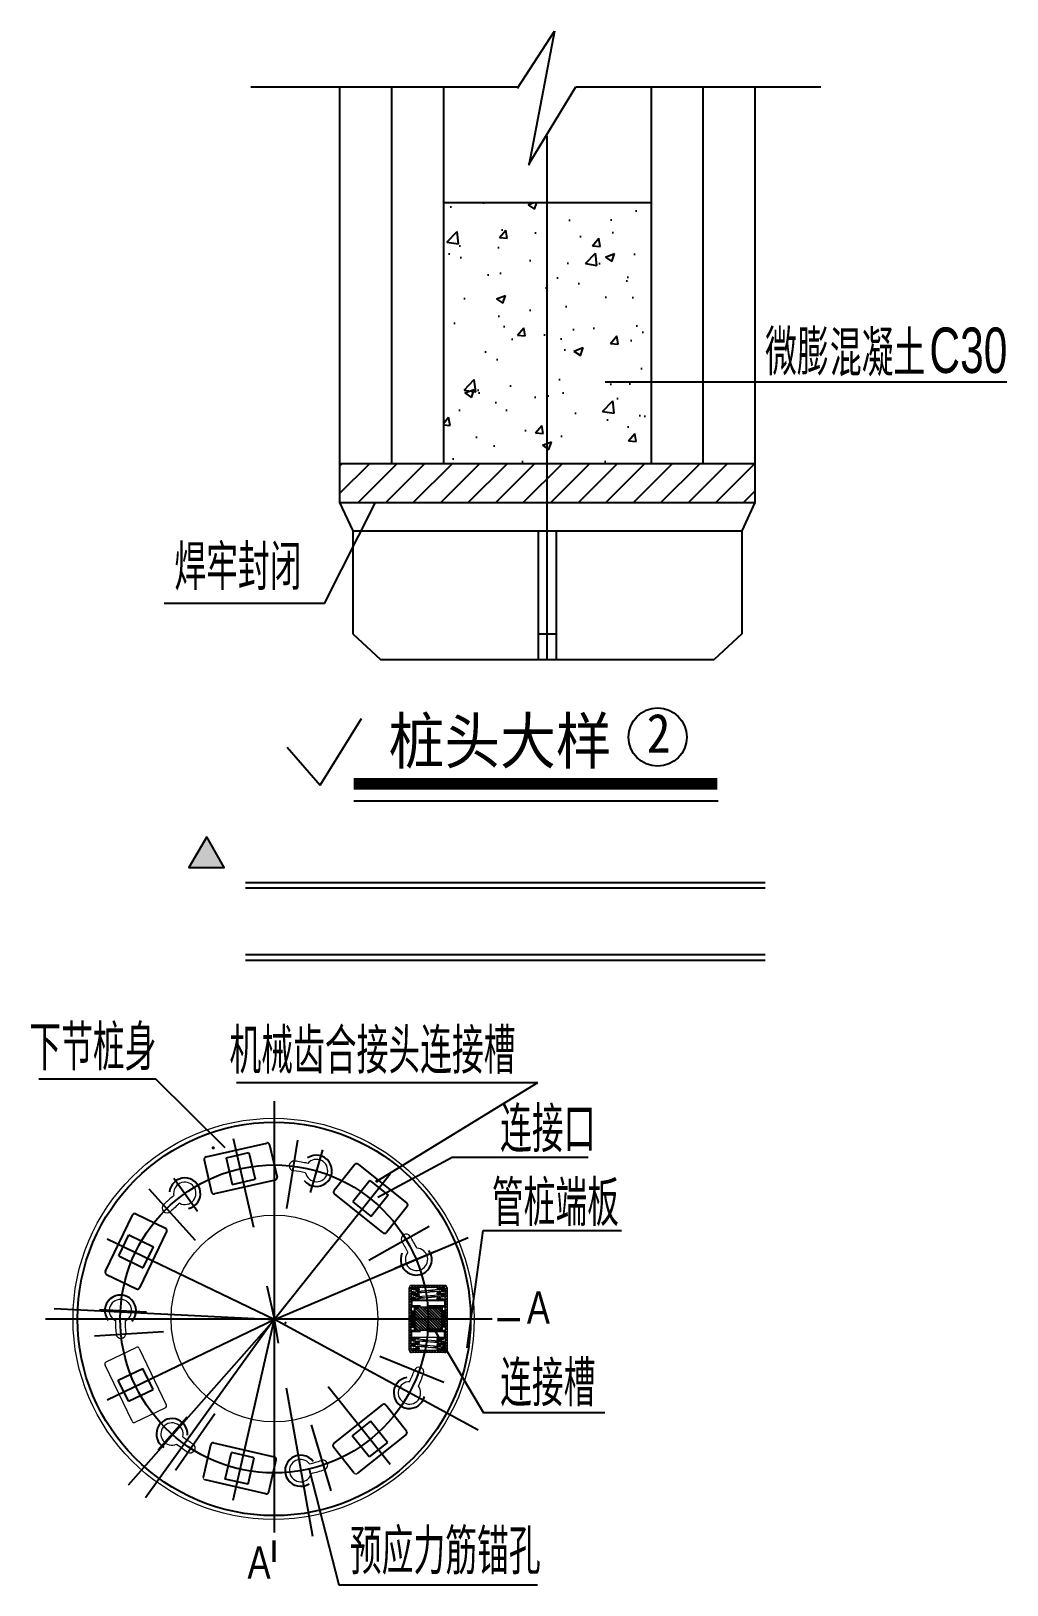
# Model space of a CAD drawing. Extents: x 95752 to 843522, y -411933 to 75567.
# Drawn here: x 249114 to 256637, y -336912 to -324938 of the extents above; entities that cross this region are included whole.
import ezdxf

# ---------------------------------------------------------------- set-up
doc = ezdxf.new("R2010")
doc.units = 0
doc.header["$LTSCALE"] = 1000
doc.header["$MEASUREMENT"] = 0
for name, pattern in [('DASHED', [0.75, 0.5, -0.25]), ('DASHED2', [0.375, 0.25, -0.125]), ('DOTE', [2.42, 2, -0.2, 0.02, -0.2])]:
    doc.linetypes.add(name, pattern=pattern)
for name, color, linetype in [('13', 4, 'Continuous'), ('LAYER1', 7, 'Continuous'), ('LAYER3', 6, 'Continuous'), ('LAYER4', 6, 'Continuous'), ('LAYER5', 7, 'Continuous'), ('STEEL', 6, 'Continuous')]:
    doc.layers.add(name, color=color, linetype=linetype)
doc.layers.add('Layer2', color=1, linetype='Continuous', lineweight=20)
doc.styles.add('HZ', font='hztxt_e.shx', dxfattribs={"bigfont": 'hzdx.shx'})
doc.styles.add('HZDX', font='GS_TXT', dxfattribs={"width": 0.8, "height": 800, "bigfont": 'HZTXT'})
doc.styles.add('宋体', font='SimSun.ttf')
pattern_1 = [(45, (246709.375, -343691.3844), (3.1819725, -3.1819725), [])]
pattern_2 = [(135, (257611.277, -343691.3844), (-3.1819725, -3.1819725), [])]
pattern_3 = [(135, (257671.277, -343691.3844), (-3.1819725, -3.1819725), [])]
pattern_4 = [(315, (246709.375, -326033.4657), (3.1819725, 3.1819725), [])]
pattern_5 = [(225, (257611.277, -326033.4657), (-3.1819725, 3.1819725), [])]
pattern_6 = [(225, (257671.277, -326033.4657), (-3.1819725, 3.1819725), [])]
pattern_7 = [(50, (213620.7, -336430.1), (717.258, -62.752), [75, -824.998]), (355, (213620.7, -336430.1), (-138.751, 752.19), [60, -659.998]), (100.4514, (213680.46, -336435.3), (578.508, 689.438), [63.74, -701.14]), (46.1842, (213620.7, -336230.1), (1067.238, -165.519), [112.5, -1237.497]), (96.6356, (213709.6, -336243.9), (934.66, 974.115), [95.61, -1051.71]), (351.1842, (213620.7, -336230.1), (934.66, 974.116), [90, -989.998]), (21, (213720.7, -336280.1), (596.9055, -402.618), [75, -824.998]), (326, (213720.7, -336280.1), (243.315, 725.148), [60, -659.998]), (71.4514, (213770.4, -336313.64), (840.22, 322.53), [63.74, -701.14]), (37.5, (213620.68, -336430.1), (12.1598, 332.893), [0, -651.9984, 0, -669.9983, 0, -662.4983]), (7.5, (213620.7, -336430.1), (263.069, 394.4107), [0, -381.999, 0, -636.9984, 0, -252.4994]), (327.5, (213397.68, -336430.1), (533.8211, -22.5548), [0, -249.9994, 0, -779.998, 0, -1034.9974]), (317.5, (213297.7, -336430.1), (583.1847, 100.1047), [0, -324.999, 0, -517.9987, 0, -734.998])]

msp = doc.modelspace()

# ---------------------------------------------------------------- hatches: boundary and pattern name
h = msp.add_hatch()
h.set_pattern_fill('AR-CONC', color=256, scale=99.999748, angle=360, style=0)
h.set_pattern_definition(pattern_7)
h.paths.add_polyline_path([(253093.1, -326259.5), (252293.1, -326259.5), (252293.1, -328269.7), (253093.1, -328269.7)])
h = msp.add_hatch()
h.set_pattern_fill('AR-CONC', color=256, scale=99.999748, angle=360, style=0)
h.set_pattern_definition(pattern_7)
h.paths.add_polyline_path([(253893.1, -326259.5), (253093.1, -326259.5), (253093.1, -328269.7), (253893.1, -328269.7)])
h = msp.add_hatch()
h.set_pattern_fill('ANSI31', color=256, scale=1199.99697, angle=360, style=0)
h.set_pattern_definition([(45, (214714.95, -336430.09), (-106.06575, 106.06575), [])])
h.paths.add_polyline_path([(254693.1, -328269.7), (253093.1, -328269.7), (253093.1, -328571.1), (254693.1, -328571.1)])
h.paths.add_polyline_path([(253093.1, -328571.1), (253093.1, -328269.7), (251493.1, -328269.7), (251493.1, -328571.1)])
msp.add_hatch(color=6).paths.add_polyline_path([(250469.1, -331147.2), (250331.4, -331382.4), (250601.9, -331382.4)])
at = {"layer": 'Layer2'}
h = msp.add_hatch(color=256, dxfattribs=at)
h.paths.add_polyline_path([(252029.1, -334877.7), (252029.1, -334862.4), (252025.2, -334862.4, 0.1407333)])
h.paths.add_polyline_path([(252025.2, -334862.4), (252029.1, -334862.4), (252029.1, -334848.9, 0.1253312)])
h = msp.add_hatch(color=256, dxfattribs=at)
h.paths.add_polyline_path([(252029.1, -334862.4), (252029.1, -334851.8), (252051.4, -334851.8), (252062.8, -334842.2), (252062.8, -334862.4)])
h.paths.add_polyline_path([(252029.1, -334874.3), (252029.1, -334862.4), (252062.8, -334862.4), (252062.8, -334883.9), (252051.4, -334874.3)])
h = msp.add_hatch(color=256, dxfattribs=at)
h.paths.add_polyline_path([(252321.6, -334862.4), (252321.6, -334851.8), (252299.2, -334851.8), (252287.8, -334842.2), (252287.8, -334862.4)])
h.paths.add_polyline_path([(252287.8, -334862.4), (252287.8, -334883.9), (252299.2, -334874.3), (252321.6, -334874.3), (252321.6, -334862.4)])
h = msp.add_hatch(color=256, dxfattribs=at)
h.paths.add_polyline_path([(252325.5, -334862.4), (252321.6, -334862.4), (252321.6, -334877.7, 0.1407333)])
h.paths.add_polyline_path([(252321.6, -334848.9), (252321.6, -334862.4), (252325.5, -334862.4, 0.1253312)])
at = {"layer": 'LAYER5'}
h = msp.add_hatch(dxfattribs=at)
h.set_pattern_fill('ANSI31', color=1, scale=149.999621, angle=360, style=0)
h.set_pattern_definition([(45, (246358.705, -329145.458), (-10.606575, 10.606575), [])])
h.paths.add_polyline_path([(252321.6, -334622.4, 0.4142136), (252302.8, -334603.7), (252146.8, -334603.7, -0.0032329), (252150, -334618.7), (252287.8, -334618.7, -0.4142136), (252306.6, -334637.4), (252306.6, -334794.9), (252306.6, -334851.8), (252321.6, -334851.8)])
h.paths.add_polyline_path([(252047.8, -334603.7, 0.4142136), (252029.1, -334622.4), (252029.1, -334851.8), (252044.1, -334851.8), (252044.1, -334794.9), (252044.1, -334637.4, -0.4142136), (252062.8, -334618.7), (252150, -334618.7, 0.0032329), (252146.8, -334603.7)])
h.paths.add_polyline_path([(252029.1, -335102.4, 0.4142136), (252047.8, -335121.2), (252146.8, -335121.2, 0.0032329), (252150, -335106.2), (252062.8, -335106.2, -0.4142136), (252044.1, -335087.4), (252044.1, -334874.3), (252029.1, -334874.3)])
h.paths.add_polyline_path([(252302.8, -335121.2, 0.4142136), (252321.6, -335102.4), (252321.6, -334874.3), (252306.6, -334874.3), (252306.6, -334929.9), (252306.6, -335087.4, -0.4142136), (252287.8, -335106.2), (252150, -335106.2, -0.0032329), (252146.8, -335121.2)])
h = msp.add_hatch(dxfattribs=at)
h.set_pattern_fill('ANSI31', color=1, scale=44.999886, angle=270, style=0)
h.set_pattern_definition(pattern_5)
h.paths.add_polyline_path([(252048.6, -334664, -0.4142136), (252062.8, -334649.8), (252062.8, -334664)])
h.paths.add_polyline_path([(252062.8, -334664), (252062.8, -334678.3, -0.4142136), (252048.6, -334664)])
h.paths.add_polyline_path([(252062.8, -334664), (252062.8, -334649.8), (252065.3, -334650, -0.3647821), (252077.1, -334664)])
h.paths.add_polyline_path([(252077.1, -334664, -0.4142136), (252062.8, -334678.3), (252062.8, -334664)])
h = msp.add_hatch(dxfattribs=at)
h.set_pattern_fill('ANSI31', color=1, scale=44.999886, angle=360, style=0)
h.set_pattern_definition([(45, (246761.612, -325663.4384), (-3.1819725, 3.1819725), [])])
h.paths.add_polyline_path([(252076.8, -334618.7), (252062.8, -334618.7, 0.2102375), (252049, -334624.8, 0.9698621)])
h = msp.add_hatch(dxfattribs=at)
h.set_pattern_fill('ANSI31', color=1, scale=44.999886, angle=270, style=0)
h.set_pattern_definition(pattern_4)
h.paths.add_polyline_path([(252107.1, -334635.4, 0.4142136), (252092.8, -334621.2), (252092.8, -334635.4)])
h.paths.add_polyline_path([(252092.8, -334635.4), (252092.8, -334649.7, 0.4142136), (252107.1, -334635.4)])
h.paths.add_polyline_path([(252092.8, -334635.4), (252092.8, -334621.2), (252090.4, -334621.4, 0.3647821), (252078.6, -334635.4)])
h.paths.add_polyline_path([(252078.6, -334635.4, 0.4142136), (252092.8, -334649.7), (252092.8, -334635.4)])
h = msp.add_hatch(dxfattribs=at)
h.set_pattern_fill('ANSI31', color=1, scale=44.999886, angle=270, style=0)
h.set_pattern_definition([(315, (246761.612, -325663.4384), (3.1819725, 3.1819725), [])])
h.paths.add_polyline_path([(252271.8, -334618.7), (252243.8, -334618.7, 1.2039017)])
h = msp.add_hatch(dxfattribs=at)
h.set_pattern_fill('ANSI31', color=1, scale=44.999886, angle=270, style=0)
h.set_pattern_definition(pattern_4)
h.paths.add_polyline_path([(252272.1, -334664, 0.4142136), (252257.8, -334649.8), (252257.8, -334664)])
h.paths.add_polyline_path([(252257.8, -334664), (252257.8, -334678.3, 0.4142136), (252272.1, -334664)])
h.paths.add_polyline_path([(252257.8, -334664), (252257.8, -334649.8), (252255.4, -334650, 0.3647821), (252243.6, -334664)])
h.paths.add_polyline_path([(252243.6, -334664, 0.4142136), (252257.8, -334678.3), (252257.8, -334664)])
h = msp.add_hatch(dxfattribs=at)
h.set_pattern_fill('ANSI31', color=1, scale=44.999886, angle=270, style=0)
h.set_pattern_definition(pattern_6)
h.paths.add_polyline_path([(252273.6, -334635.4, -0.4142136), (252287.8, -334621.2), (252287.8, -334635.4)])
h.paths.add_polyline_path([(252287.8, -334635.4), (252287.8, -334649.7, -0.4142136), (252273.6, -334635.4)])
h.paths.add_polyline_path([(252287.8, -334635.4), (252287.8, -334621.2), (252290.3, -334621.4, -0.3647821), (252302.1, -334635.4)])
h.paths.add_polyline_path([(252302.1, -334635.4, -0.4142136), (252287.8, -334649.7), (252287.8, -334635.4)])
h = msp.add_hatch(dxfattribs=at)
h.set_pattern_fill('ANSI31', color=1, scale=44.999886, angle=270, style=0)
h.set_pattern_definition(pattern_5)
h.paths.add_polyline_path([(252048.6, -334706.8, -0.4142136), (252062.8, -334692.5), (252062.8, -334706.8)])
h.paths.add_polyline_path([(252062.8, -334706.8), (252062.8, -334721, -0.4142136), (252048.6, -334706.8)])
h.paths.add_polyline_path([(252062.8, -334706.8), (252062.8, -334692.5), (252065.3, -334692.7, -0.3647821), (252077.1, -334706.8)])
h.paths.add_polyline_path([(252077.1, -334706.8, -0.4142136), (252062.8, -334721), (252062.8, -334706.8)])
h = msp.add_hatch(dxfattribs=at)
h.set_pattern_fill('ANSI31', color=1, scale=149.999621, angle=270, style=0)
h.set_pattern_definition([(315, (246358.705, -329145.458), (10.606575, 10.606575), [])])
h.paths.add_polyline_path([(252175.3, -334772.4), (252070.3, -334772.4), (252070.3, -334862.4), (252175.3, -334862.4)])
h.paths.add_polyline_path([(252280.3, -334862.4), (252280.3, -334772.4), (252175.3, -334772.4), (252175.3, -334862.4)])
h.paths.add_polyline_path([(252280.3, -334952.4), (252280.3, -334862.4), (252175.3, -334862.4), (252175.3, -334952.4)])
h.paths.add_polyline_path([(252175.3, -334952.4), (252175.3, -334862.4), (252070.3, -334862.4), (252070.3, -334952.4)])
h = msp.add_hatch(dxfattribs=at)
h.set_pattern_fill('ANSI31', color=1, scale=44.999886, angle=270, style=0)
h.set_pattern_definition(pattern_4)
h.paths.add_polyline_path([(252107.1, -334678.2, 0.4142136), (252092.8, -334663.9), (252092.8, -334678.2)])
h.paths.add_polyline_path([(252092.8, -334678.2), (252092.8, -334692.4, 0.4142136), (252107.1, -334678.2)])
h.paths.add_polyline_path([(252092.8, -334678.2), (252092.8, -334663.9), (252090.4, -334664.1, 0.3647821), (252078.6, -334678.2)])
h.paths.add_polyline_path([(252078.6, -334678.2, 0.4142136), (252092.8, -334692.4), (252092.8, -334678.2)])
h = msp.add_hatch(dxfattribs=at)
h.set_pattern_fill('ANSI31', color=1, scale=44.999886, angle=270, style=0)
h.set_pattern_definition(pattern_4)
h.paths.add_polyline_path([(252107.1, -334721, 0.405378), (252093.4, -334706.7), (252092.8, -334706.7), (252092.8, -334721)])
h.paths.add_polyline_path([(252092.8, -334721), (252092.8, -334706.8, 0.4142136), (252078.6, -334721)])
h = msp.add_hatch(dxfattribs=at)
h.set_pattern_fill('ANSI31', color=1, scale=44.999886, angle=270, style=0)
h.set_pattern_definition(pattern_4)
h.paths.add_polyline_path([(252272.1, -334706.8, 0.4142136), (252257.8, -334692.5), (252257.8, -334706.8)])
h.paths.add_polyline_path([(252257.8, -334706.8), (252257.8, -334721, 0.4142136), (252272.1, -334706.8)])
h.paths.add_polyline_path([(252257.8, -334706.8), (252257.8, -334692.5), (252255.4, -334692.7, 0.3647821), (252243.6, -334706.8)])
h.paths.add_polyline_path([(252243.6, -334706.8, 0.4142136), (252257.8, -334721), (252257.8, -334706.8)])
h = msp.add_hatch(dxfattribs=at)
h.set_pattern_fill('ANSI31', color=1, scale=44.999886, angle=270, style=0)
h.set_pattern_definition(pattern_6)
h.paths.add_polyline_path([(252273.6, -334678.2, -0.4142136), (252287.8, -334663.9), (252287.8, -334678.2)])
h.paths.add_polyline_path([(252287.8, -334678.2), (252287.8, -334692.4, -0.4142136), (252273.6, -334678.2)])
h.paths.add_polyline_path([(252287.8, -334678.2), (252287.8, -334663.9), (252290.3, -334664.1, -0.3647821), (252302.1, -334678.2)])
h.paths.add_polyline_path([(252302.1, -334678.2, -0.4142136), (252287.8, -334692.4), (252287.8, -334678.2)])
h = msp.add_hatch(dxfattribs=at)
h.set_pattern_fill('ANSI31', color=1, scale=44.999886, angle=270, style=0)
h.set_pattern_definition(pattern_6)
h.paths.add_polyline_path([(252273.6, -334721, -0.405378), (252287.3, -334706.7), (252287.8, -334706.7), (252287.8, -334721)])
h.paths.add_polyline_path([(252287.8, -334721), (252287.8, -334706.8, -0.4142136), (252302.1, -334721)])
h = msp.add_hatch(dxfattribs=at)
h.set_pattern_fill('ANSI31', color=1, scale=74.999811, angle=270, style=0)
h.set_pattern_definition([(225, (257991.947, -329145.458), (-5.3032875, 5.3032875), [])])
h.paths.add_polyline_path([(252044.1, -334851.8), (252051.4, -334851.8), (252062.8, -334842.2), (252062.8, -334802.4), (252044.1, -334802.4)])
h.paths.add_polyline_path([(252062.8, -334883.9), (252051.4, -334874.3), (252044.1, -334874.3), (252044.1, -334922.4), (252062.8, -334922.4)])
h = msp.add_hatch(dxfattribs=at)
h.set_pattern_fill('ANSI31', color=1, scale=74.999811, angle=270, style=0)
h.set_pattern_definition([(315, (246358.705, -329145.458), (5.3032875, 5.3032875), [])])
h.paths.add_polyline_path([(252306.6, -334802.4), (252287.8, -334802.4), (252287.8, -334842.2), (252299.2, -334851.8), (252306.6, -334851.8)])
h.paths.add_polyline_path([(252287.8, -334922.4), (252306.6, -334922.4), (252306.6, -334874.3), (252299.2, -334874.3), (252287.8, -334883.9)])
h = msp.add_hatch(dxfattribs=at)
h.set_pattern_fill('ANSI31', color=1, scale=44.999886, angle=270, style=0)
h.set_pattern_definition(pattern_2)
h.paths.add_polyline_path([(252048.6, -335018.1, 0.4142136), (252062.8, -335032.3), (252062.8, -335018.1)])
h.paths.add_polyline_path([(252062.8, -335018.1), (252062.8, -335003.8, 0.4142136), (252048.6, -335018.1)])
h.paths.add_polyline_path([(252062.8, -335018.1), (252062.8, -335032.3), (252065.3, -335032.1, 0.3647821), (252077.1, -335018.1)])
h.paths.add_polyline_path([(252077.1, -335018.1, 0.4142136), (252062.8, -335003.8), (252062.8, -335018.1)])
h = msp.add_hatch(dxfattribs=at)
h.set_pattern_fill('ANSI31', color=1, scale=44.999886, angle=270, style=0)
h.set_pattern_definition(pattern_1)
h.paths.add_polyline_path([(252107.1, -335003.8, -0.405378), (252093.4, -335018.2), (252092.8, -335018.1), (252092.8, -335003.8)])
h.paths.add_polyline_path([(252092.8, -335003.8), (252092.8, -335018.1, -0.4142136), (252078.6, -335003.8)])
h = msp.add_hatch(dxfattribs=at)
h.set_pattern_fill('ANSI31', color=1, scale=44.999886, angle=270, style=0)
h.set_pattern_definition(pattern_1)
h.paths.add_polyline_path([(252272.1, -335018.1, -0.4142136), (252257.8, -335032.3), (252257.8, -335018.1)])
h.paths.add_polyline_path([(252257.8, -335018.1), (252257.8, -335003.8, -0.4142136), (252272.1, -335018.1)])
h.paths.add_polyline_path([(252257.8, -335018.1), (252257.8, -335032.3), (252255.4, -335032.1, -0.3647821), (252243.6, -335018.1)])
h.paths.add_polyline_path([(252243.6, -335018.1, -0.4142136), (252257.8, -335003.8), (252257.8, -335018.1)])
h = msp.add_hatch(dxfattribs=at)
h.set_pattern_fill('ANSI31', color=1, scale=44.999886, angle=270, style=0)
h.set_pattern_definition(pattern_3)
h.paths.add_polyline_path([(252273.6, -335003.8, 0.405378), (252287.3, -335018.2), (252287.8, -335018.1), (252287.8, -335003.8)])
h.paths.add_polyline_path([(252287.8, -335003.8), (252287.8, -335018.1, 0.4142136), (252302.1, -335003.8)])
h = msp.add_hatch(dxfattribs=at)
h.set_pattern_fill('ANSI31', color=1, scale=44.999886, angle=270, style=0)
h.set_pattern_definition(pattern_2)
h.paths.add_polyline_path([(252048.6, -335060.8, 0.4142136), (252062.8, -335075.1), (252062.8, -335060.8)])
h.paths.add_polyline_path([(252062.8, -335060.8), (252062.8, -335046.6, 0.4142136), (252048.6, -335060.8)])
h.paths.add_polyline_path([(252062.8, -335060.8), (252062.8, -335075.1), (252065.3, -335074.9, 0.3647821), (252077.1, -335060.8)])
h.paths.add_polyline_path([(252077.1, -335060.8, 0.4142136), (252062.8, -335046.6), (252062.8, -335060.8)])
h = msp.add_hatch(dxfattribs=at)
h.set_pattern_fill('ANSI31', color=1, scale=44.999886, angle=360, style=0)
h.set_pattern_definition([(315, (246761.612, -344061.4118), (-3.1819725, -3.1819725), [])])
h.paths.add_polyline_path([(252076.8, -335106.2), (252062.8, -335106.2, -0.2102375), (252049, -335100.1, -0.9698621)])
h = msp.add_hatch(dxfattribs=at)
h.set_pattern_fill('ANSI31', color=1, scale=44.999886, angle=270, style=0)
h.set_pattern_definition(pattern_1)
h.paths.add_polyline_path([(252107.1, -335046.7, -0.4142136), (252092.8, -335060.9), (252092.8, -335046.7)])
h.paths.add_polyline_path([(252092.8, -335046.7), (252092.8, -335032.4, -0.4142136), (252107.1, -335046.7)])
h.paths.add_polyline_path([(252092.8, -335046.7), (252092.8, -335060.9), (252090.4, -335060.7, -0.3647821), (252078.6, -335046.7)])
h.paths.add_polyline_path([(252078.6, -335046.7, -0.4142136), (252092.8, -335032.4), (252092.8, -335046.7)])
h = msp.add_hatch(dxfattribs=at)
h.set_pattern_fill('ANSI31', color=1, scale=44.999886, angle=270, style=0)
h.set_pattern_definition(pattern_1)
h.paths.add_polyline_path([(252107.1, -335089.4, -0.4142136), (252092.8, -335103.7), (252092.8, -335089.4)])
h.paths.add_polyline_path([(252092.8, -335089.4), (252092.8, -335075.2, -0.4142136), (252107.1, -335089.4)])
h.paths.add_polyline_path([(252092.8, -335089.4), (252092.8, -335103.7), (252090.4, -335103.5, -0.3647821), (252078.6, -335089.4)])
h.paths.add_polyline_path([(252078.6, -335089.4, -0.4142136), (252092.8, -335075.2), (252092.8, -335089.4)])
h = msp.add_hatch(dxfattribs=at)
h.set_pattern_fill('ANSI31', color=1, scale=44.999886, angle=270, style=0)
h.set_pattern_definition(pattern_1)
h.paths.add_polyline_path([(252272.1, -335060.8, -0.4142136), (252257.8, -335075.1), (252257.8, -335060.8)])
h.paths.add_polyline_path([(252257.8, -335060.8), (252257.8, -335046.6, -0.4142136), (252272.1, -335060.8)])
h.paths.add_polyline_path([(252257.8, -335060.8), (252257.8, -335075.1), (252255.4, -335074.9, -0.3647821), (252243.6, -335060.8)])
h.paths.add_polyline_path([(252243.6, -335060.8, -0.4142136), (252257.8, -335046.6), (252257.8, -335060.8)])
h = msp.add_hatch(dxfattribs=at)
h.set_pattern_fill('ANSI31', color=1, scale=44.999886, angle=270, style=0)
h.set_pattern_definition([(45, (246761.612, -344061.4118), (3.1819725, -3.1819725), [])])
h.paths.add_polyline_path([(252271.8, -335106.2), (252243.8, -335106.2, -1.2039017)])
h = msp.add_hatch(dxfattribs=at)
h.set_pattern_fill('ANSI31', color=1, scale=44.999886, angle=270, style=0)
h.set_pattern_definition(pattern_3)
h.paths.add_polyline_path([(252273.6, -335046.7, 0.4142136), (252287.8, -335060.9), (252287.8, -335046.7)])
h.paths.add_polyline_path([(252287.8, -335046.7), (252287.8, -335032.4, 0.4142136), (252273.6, -335046.7)])
h.paths.add_polyline_path([(252287.8, -335046.7), (252287.8, -335060.9), (252290.3, -335060.7, 0.3647821), (252302.1, -335046.7)])
h.paths.add_polyline_path([(252302.1, -335046.7, 0.4142136), (252287.8, -335032.4), (252287.8, -335046.7)])
h = msp.add_hatch(dxfattribs=at)
h.set_pattern_fill('ANSI31', color=1, scale=44.999886, angle=270, style=0)
h.set_pattern_definition(pattern_3)
h.paths.add_polyline_path([(252273.6, -335089.4, 0.4142136), (252287.8, -335103.7), (252287.8, -335089.4)])
h.paths.add_polyline_path([(252287.8, -335089.4), (252287.8, -335075.2, 0.4142136), (252273.6, -335089.4)])
h.paths.add_polyline_path([(252287.8, -335089.4), (252287.8, -335103.7), (252290.3, -335103.5, 0.3647821), (252302.1, -335089.4)])
h.paths.add_polyline_path([(252302.1, -335089.4, 0.4142136), (252287.8, -335075.2), (252287.8, -335089.4)])

# ---------------------------------------------------------------- linework, layer by layer
for p, q in [((252863.5, -325379.3), (253149.1, -324938.2)), ((253149.1, -324938.2), (252950.5, -325974.9)), ((250809.6, -325368.1), (252863.5, -325368.1)), ((251493.1, -325368.1), (251493.1, -328269.7)), ((252293.1, -325368.1), (252293.1, -328269.7)), ((252950.5, -325963.7), (253314.7, -325368.1)), ((253314.7, -325368.1), (255201.7, -325368.1)), ((253893.1, -325368.1), (253893.1, -328269.7)), ((254693.1, -325368.1), (254693.1, -328269.7)), ((252293.1, -326259.5), (253893.1, -326259.5)), ((251493.1, -328269.7), (254693.1, -328269.7)), ((251493.1, -328269.7), (251493.1, -328571.1)), ((254693.1, -328269.7), (254693.1, -328571.1)), ((251493.1, -328571.1), (254693.1, -328571.1)), ((251493.1, -328571.1), (251593.5, -328788.4)), ((254693.1, -328571.1), (254592.6, -328788.4)), ((251593.5, -328788.4), (251593.5, -329582.8)), ((251593.5, -328788.4), (254592.6, -328788.4)), ((253023.1, -328788.4), (253023.1, -329781.9)), ((253163.1, -328788.4), (253163.1, -329781.9)), ((254592.6, -328788.4), (254592.6, -329582.8)), ((251593.5, -329582.8), (251807.5, -329781.9)), ((253023.1, -329582.8), (253163.1, -329582.8)), ((254592.6, -329582.8), (254378.6, -329781.9)), ((251807.5, -329781.9), (254378.6, -329781.9)), ((251602.1, -330870.3), (254409.4, -330870.3))]:
    msp.add_line(p, q)
at = {"color": 6, "linetype": 'Continuous'}
for p, q in [((251893.1, -325368.1), (251893.1, -328269.7)), ((254293.1, -325368.1), (254293.1, -328269.7))]:
    msp.add_line(p, q, dxfattribs=at)
at = {"color": 2}
for p, q in [((250766.4, -331498.2), (254771.7, -331498.2)), ((250766.4, -331541.2), (254771.7, -331541.2)), ((250766.4, -332053.4), (254771.7, -332053.4)), ((250766.4, -332096.4), (254771.7, -332096.4))]:
    msp.add_line(p, q, dxfattribs=at)
at = {"color": 1, "linetype": 'DOTE', "ltscale": 5}
for p, q in [((251360.1, -333559), (251266.8, -333887.1)), ((250214.8, -333776.6), (250397.6, -334032.3)), ((252231.5, -334341.8), (251917.7, -334473.1)), ((249642.6, -334789.7), (250004.3, -334808.7)), ((250092.9, -335870.9), (250317.9, -335617.3))]:
    msp.add_line(p, q, dxfattribs=at)
for points, const_width in [([(251601.9, -330737.6), (254403.9, -330737.6)], 90), ([(252707.9, -334867.7), (252884.4, -334867.7)], 25), ([(250987.5, -336735), (250987.5, -336568.6)], 25)]:
    msp.add_lwpolyline(points, dxfattribs=dict(const_width=const_width))
at = {"color": 6}
msp.add_lwpolyline([(250469.1, -331147.2), (250331.4, -331382.4), (250601.9, -331382.4), (250469.1, -331147.2)], dxfattribs=at)
msp.add_circle((253944.1, -330378.4), 224.7)
for centre, start, end in [((251314, -333721.1), 218.61296, 124.31972), ((250300, -333895.6), 284.07183, 174.18587), ((252083.2, -334403.9), 156.80618, 35.8387), ((249803.3, -334798.2), 317.2765, 217.39741), ((252029.7, -335432.1), 98.64718, 346.11288), ((250200.3, -335749.8), 356.21252, 238.0645), ((251192.3, -336031.7), 36.12139, 303.17799)]:
    msp.add_arc(centre, 120, start, end)
at = {"layer": '13', "color": 6}
for p, q in [((251341.7, -330749.4), (251662.1, -330235.7)), ((251088.6, -330456.9), (251341.7, -330749.4))]:
    msp.add_line(p, q, dxfattribs=at)
at = {"layer": 'Defpoints', "color": 0, "linetype": 'ByBlock'}
for p in [(250426.6, -333818.7, -600), (251820.1, -333818.1, -600), (249225.5, -334862, -600), (249309.9, -334888.2, -600)]:
    msp.add_point(p, dxfattribs=at)
at = {"layer": 'LAYER1'}
for p, q in [((251376.2, -329348.9), (250141.6, -329348.9)), ((250618.5, -333620.3), (250794, -333580.3)), ((250794, -333580.3), (250840.7, -333785)), ((250618.5, -333620.3), (250665.3, -333825.1)), ((250665.3, -333825.1), (250840.7, -333785)), ((251726.8, -333796.2), (251595.9, -333960.4)), ((251726.8, -333796.2), (251867.6, -333908.5)), ((251867.6, -333908.5), (251736.6, -334072.6)), ((251595.9, -333960.4), (251736.6, -334072.6)), ((249790, -334377.2), (249868.1, -334215)), ((249868.1, -334215), (250057.3, -334306.1)), ((249790, -334377.2), (249979.2, -334468.3)), ((249979.2, -334468.3), (250057.3, -334306.1)), ((252047.8, -334721), (252047.8, -334772.4)), ((252070.3, -334772.4), (252070.3, -334952.4)), ((252280.3, -334772.4), (252280.3, -334952.4)), ((252302.8, -334721), (252302.8, -334772.4)), ((252044.1, -334802.4), (252062.8, -334802.4)), ((252062.8, -334802.4), (252062.8, -334862.4)), ((252062.8, -334922.4), (252062.8, -334862.4)), ((252287.8, -334802.4), (252287.8, -334862.4)), ((252306.6, -334802.4), (252287.8, -334802.4)), ((252287.8, -334922.4), (252287.8, -334862.4)), ((252044.1, -334922.4), (252062.8, -334922.4)), ((252047.8, -335003.8), (252047.8, -334952.4)), ((252306.6, -334922.4), (252287.8, -334922.4)), ((252302.8, -335003.8), (252302.8, -334952.4)), ((249787, -335334.7), (249976.2, -335243.5)), ((250054.3, -335405.7), (249976.2, -335243.5)), ((249865.1, -335496.8), (249787, -335334.7)), ((249865.1, -335496.8), (250054.3, -335405.7)), ((251731.3, -335649.6), (251590.5, -335761.8)), ((251862.2, -335813.8), (251731.3, -335649.6)), ((251721.5, -335926), (251590.5, -335761.8)), ((251862.2, -335813.8), (251721.5, -335926)), ((250611.8, -336096.1), (250658.6, -335891.4)), ((250834.1, -335931.5), (250658.6, -335891.4)), ((250787.3, -336136.2), (250834.1, -335931.5)), ((250787.3, -336136.2), (250611.8, -336096.1))]:
    msp.add_line(p, q, dxfattribs=at)
at = {"layer": 'LAYER1', "linetype": 'DASHED2', "ltscale": 0.5}
for p, q in [((252302.8, -334764.9), (252047.8, -334764.9)), ((252280.3, -334779.9), (252070.3, -334779.9)), ((252302.8, -334959.9), (252047.8, -334959.9)), ((252280.3, -334944.9), (252070.3, -334944.9))]:
    msp.add_line(p, q, dxfattribs=at)
at = {"layer": 'Layer2'}
for p, q in [((252029.1, -335102.4), (252029.1, -334622.4)), ((252044.1, -334637.4), (252044.1, -334862.4)), ((252302.8, -334603.7), (252047.8, -334603.7)), ((252287.8, -334618.7), (252062.8, -334618.7)), ((252062.8, -334635.5), (252078.6, -334636.5)), ((252062.8, -334649.8), (252175.2, -334656.9)), ((252257.8, -334649.8), (252091.6, -334664.1)), ((252123.1, -334618.7), (252092.8, -334621.3)), ((252257.8, -334635.5), (252092.8, -334649.8)), ((252175.3, -334642.7), (252287.8, -334649.8)), ((252272, -334663), (252289, -334664.1)), ((252306.6, -334794.9), (252306.6, -334637.4)), ((252321.6, -334622.4), (252321.6, -335102.4)), ((252047.8, -334721), (252302.8, -334721)), ((252302.8, -334772.4), (252047.8, -334772.4)), ((252062.8, -334678.3), (252078.6, -334679.3)), ((252062.8, -334692.5), (252175.2, -334699.6)), ((252257.8, -334692.5), (252091.6, -334706.8)), ((252257.8, -334678.3), (252094.1, -334692.5)), ((252175.4, -334685.4), (252286.6, -334692.5)), ((252269.5, -334705.6), (252289, -334706.8)), ((252029.1, -334851.8), (252051.4, -334851.8)), ((252029.1, -334874.3), (252051.4, -334874.3)), ((252044.1, -334794.9), (252044.1, -334851.8)), ((252044.1, -335087.4), (252044.1, -334862.4)), ((252044.1, -334929.9), (252044.1, -334874.3)), ((252051.4, -334851.8), (252062.8, -334842.2)), ((252051.4, -334874.3), (252062.8, -334883.9)), ((252299.2, -334851.8), (252287.8, -334842.2)), ((252299.2, -334874.3), (252287.8, -334883.9)), ((252321.6, -334851.8), (252299.2, -334851.8)), ((252321.6, -334874.3), (252299.2, -334874.3)), ((252306.6, -334794.9), (252306.6, -334851.8)), ((252306.6, -334929.9), (252306.6, -334874.3)), ((252302.8, -334952.4), (252047.8, -334952.4)), ((252047.8, -335003.8), (252302.8, -335003.8)), ((252257.8, -335032.3), (252091.6, -335018)), ((252269.5, -335019.2), (252289, -335018)), ((252306.6, -334929.9), (252306.6, -335087.4)), ((252302.8, -335121.2), (252047.8, -335121.2)), ((252062.8, -335032.3), (252175.2, -335025.2)), ((252062.8, -335046.6), (252078.6, -335045.6)), ((252062.8, -335075.1), (252175.2, -335068)), ((252062.8, -335089.3), (252078.6, -335088.3)), ((252287.8, -335106.2), (252062.8, -335106.2)), ((252257.8, -335075.1), (252091.6, -335060.8)), ((252257.8, -335089.3), (252092.8, -335075.1)), ((252123.1, -335106.2), (252092.8, -335103.6)), ((252257.8, -335046.6), (252094.1, -335032.4)), ((252175.3, -335082.2), (252287.8, -335075.1)), ((252175.4, -335039.4), (252286.6, -335032.4)), ((252257.6, -335106.2), (252287.8, -335103.6)), ((252272, -335061.8), (252289, -335060.8))]:
    msp.add_line(p, q, dxfattribs=at)
at = {"layer": 'Layer2', "linetype": 'DASHED', "ltscale": 200}
for p, q in [((249693.5, -335192.4), (249923.3, -335081.7)), ((249948.3, -335090.5), (250156.6, -335523)), ((249893, -335649.9), (249684.8, -335217.4)), ((249918, -335658.6), (250147.8, -335548))]:
    msp.add_line(p, q, dxfattribs=at)
at = {"layer": 'Layer2'}
for centre, radius in [((250983.7, -334862.4), 1546), ((250990, -334859), 796.9), ((252062.8, -334664), 14.2), ((252092.8, -334635.4), 14.2), ((252257.8, -334664), 14.2), ((252287.8, -334635.4), 14.2), ((252062.8, -334706.8), 14.2), ((252092.8, -334678.2), 14.2), ((252257.8, -334706.8), 14.2), ((252287.8, -334678.2), 14.2), ((252062.8, -335018.1), 14.2), ((252257.8, -335018.1), 14.2), ((252062.8, -335060.8), 14.2), ((252092.8, -335046.7), 14.2), ((252092.8, -335089.4), 14.2), ((252257.8, -335060.8), 14.2), ((252287.8, -335046.7), 14.2), ((252287.8, -335089.4), 14.2)]:
    msp.add_circle(centre, radius, dxfattribs=at)
for centre, radius, start, end in [((251141.5, -333682.9), 37.5, 82.67113, 262.67113), ((250990.1, -334860.1), 1224.4, 77.81945, 82.67113), ((251314.7, -333718.5), 86.2, 191.78877, 140.21619), ((250299.1, -333894.4), 86.2, 243.21733, 191.64477), ((250990.1, -334860.1), 1149.4, 77.93807, 82.67113), ((250989.2, -334860), 1224.4, 129.24803, 134.09969), ((250163.3, -334007.6), 37.5, 134.09969, 314.09969), ((250989.2, -334860), 1149.4, 129.36663, 134.09969), ((252005.4, -334245.3), 37.5, 31.24255, 211.24255), ((250990.6, -334860.9), 1149.4, 26.5095, 31.24255), ((250990.6, -334860.9), 1224.4, 26.39089, 31.24255), ((252085.6, -334402.9), 86.2, 140.3602, 88.78762), ((252047.8, -334622.4), 18.7, 89.99999, 180), ((252062.8, -334637.4), 18.7, 89.99999, 180), ((252062.8, -334664), 14.2, 89.99999, 269.99999), ((252062.8, -334621.3), 14.2, 194.07787, 10.57173), ((252062.8, -334621.3), 14.2, 194.07787, 269.99999), ((252092.8, -334635.5), 14.2, 89.99999, 269.99999), ((252257.8, -334621.3), 14.2, 169.42827, 10.57173), ((252287.8, -334637.4), 18.7, 0, 89.99999), ((252302.8, -334622.4), 18.7, 0, 89.99999), ((249803.4, -334798.2), 86.2, 294.64591, 243.07334), ((252062.8, -334706.8), 14.2, 89.99999, 269.99999), ((252092.8, -334678.3), 14.2, 89.99999, 269.99999), ((252092.8, -334720.9), 14.2, 359.56021, 180.43979), ((252092.8, -334721), 14.2, 89.99999, 180), ((252287.8, -334720.9), 14.2, 359.56021, 180.43979), ((250988.6, -334860.6), 1224.4, 180.67659, 185.52827), ((250988.6, -334860.6), 1149.4, 180.79522, 185.52827), ((252053.7, -334863.3), 28.5, 149.69095, 210.30902), ((252297, -334863.3), 28.5, 329.69095, 30.30902), ((249807.2, -334974.9), 37.5, 185.52827, 5.52827), ((252092.8, -335003.8), 14.2, 180, 269.99999), ((252092.8, -335003.9), 14.2, 179.56021, 0.43979), ((252257.8, -335018.1), 14.2, 269.99999, 89.99999), ((252287.8, -335003.9), 14.2, 179.56021, 0.43979), ((252287.8, -335003.8), 14.2, 269.99999, 0), ((249931.4, -335098.6), 18.7, 25.71428, 115.71429), ((252047.8, -335102.4), 18.7, 180, 269.99999), ((252062.8, -335087.4), 18.7, 180, 269.99999), ((252062.8, -335103.6), 14.2, 349.42827, 165.92213), ((252092.8, -335046.6), 14.2, 89.99999, 269.99999), ((252092.8, -335089.3), 14.2, 89.99999, 269.99999), ((252257.8, -335103.6), 14.2, 349.42827, 190.57173), ((252257.8, -335060.8), 14.2, 269.99999, 89.99999), ((252257.8, -335103.6), 14.2, 349.42827, 89.99999), ((252287.8, -335046.6), 14.2, 269.99999, 89.99999), ((252287.8, -335089.3), 14.2, 269.99999, 89.99999), ((252287.8, -335087.4), 18.7, 269.99999, 0), ((252302.8, -335102.4), 18.7, 269.99999, 0), ((249701.6, -335209.3), 18.7, 115.71429, 205.71428), ((250990.3, -334861.7), 1149.4, 335.08093, 339.814), ((252104.3, -335271.3), 37.5, 339.814, 159.814), ((252031.1, -335432.2), 86.2, 88.93163, 37.35904), ((250990.3, -334861.7), 1224.4, 334.9623, 339.814), ((250139.7, -335531.1), 18.7, 295.71429, 25.71428), ((249909.9, -335641.7), 18.7, 205.71428, 295.71429), ((250200.9, -335749.2), 86.2, 346.07449, 294.50191), ((250988.7, -334861.5), 1224.4, 232.10516, 236.95684), ((250988.7, -334861.5), 1149.4, 232.22377, 236.95684), ((250341.5, -335856.4), 37.5, 236.95684, 56.95684), ((251192.3, -336031.4), 86.2, 37.50306, 345.93047), ((250989.4, -334862), 1149.4, 283.65235, 288.38541), ((251363.8, -335988.3), 37.5, 288.38541, 108.38541), ((250460.6, -336084.7), 18.7, 167.14286, 257.14285), ((250989.4, -334862), 1224.4, 283.53373, 288.38541), ((251618.2, -336037.1), 18.7, 218.57143, 308.57141)]:
    msp.add_arc(centre, radius, start, end, dxfattribs=at)
at = {"layer": 'LAYER3'}
for p, q in [((251493.1, -328571.1), (254693.1, -328571.1)), ((252257.8, -334721), (252078.6, -334721))]:
    msp.add_line(p, q, dxfattribs=at)
for centre, end in [((252257.8, -334621.3), 10.57173), ((252257.8, -334706.8), 89.99999)]:
    msp.add_arc(centre, 14.2, 269.99999, end, dxfattribs=at)
at = {"layer": 'LAYER4'}
msp.add_line((253093.1, -329781.9), (253093.1, -325745.6), dxfattribs=at)
at = {"layer": 'LAYER5'}
for p, q in [((251376.2, -329348.9), (251768.1, -328571.1)), ((250075.6, -333014.2), (249173.7, -333014.2)), ((250611.6, -333543.9), (250075.6, -333014.2)), ((250696.8, -333039.7), (253020.4, -333039.7)), ((251779.8, -333800.6), (253020.4, -333039.7)), ((252477.2, -335085.5), (252599.6, -334180.9)), ((252599.6, -334180.9), (253665.4, -334180.9)), ((252221.8, -334944.9), (252602.6, -335586.7)), ((253536.4, -335586.7), (252602.6, -335586.7))]:
    msp.add_line(p, q, dxfattribs=at)
at = {"layer": 'LAYER5', "color": 1}
for p, q in [((250987.5, -333184.1), (250987.5, -336508.7)), ((250671.8, -333471.1), (250828.1, -334155.8)), ((251086.8, -334010.9), (251171.2, -333485)), ((251881.8, -333747.3), (250987.5, -334868.7)), ((250382.3, -334257), (250023.7, -333863.2)), ((251718.5, -334408.3), (252182.3, -334146.4)), ((249701.5, -334244.9), (250993.8, -334867.3)), ((250990, -334865.5), (252482.8, -334235.1)), ((250931.1, -334607.4), (250991, -334869.5)), ((252257.6, -334618.7), (252287.8, -334621.3)), ((249292.6, -334781), (250990, -334865.5)), ((249225.5, -334862.4), (252667.4, -334862.4)), ((249701.5, -335486), (250993.8, -334863.7)), ((249865.6, -336139.9), (250990, -334865.5)), ((249997.7, -336238.8), (250990, -334859)), ((250671.8, -336259.8), (250991, -334861.4)), ((252560.4, -335719.7), (250990, -334865.5)), ((251022.6, -335050.2), (250990, -334865.5)), ((250135.4, -334961.3), (249603.9, -334996.1)), ((251801.6, -335149.9), (252295.6, -335349.2)), ((251285.4, -336539.2), (251083.5, -335395.2)), ((251881.8, -335983.7), (251405.5, -335386.4)), ((250532.1, -335593.4), (250227.9, -336030.7)), ((251273.6, -335677.4), (251425.8, -336187.8))]:
    msp.add_line(p, q, dxfattribs=at)
at = {"layer": 'LAYER5', "linetype": 'DASHED', "ltscale": 200}
for p, q in [((250463.1, -333613.5), (250931.1, -333506.7)), ((250953.5, -333520.8), (251010.3, -333769.4)), ((250449, -333635.9), (250505.7, -333884.5)), ((251608.9, -333673.4), (251449.9, -333872.8)), ((251635.3, -333670.5), (252010.6, -333969.7)), ((250996.2, -333791.8), (250528.2, -333898.7)), ((251828.2, -334198.4), (251452.9, -333899.1)), ((249687.7, -334494.4), (249896, -334061.9)), ((249921, -334053.2), (250150.8, -334163.8)), ((252013.5, -333996.1), (251854.5, -334195.5)), ((250159.5, -334188.9), (249951.3, -334621.3)), ((249696.5, -334519.4), (249926.2, -334630.1)), ((251447.6, -335823.1), (251822.8, -335523.8)), ((252008.2, -335726.2), (251849.2, -335526.8)), ((250442.3, -336080.5), (250499.1, -335831.9)), ((250521.5, -335817.8), (250989.5, -335924.6)), ((251603.6, -336048.8), (251444.6, -335849.5)), ((252005.2, -335752.5), (251629.9, -336051.8)), ((250946.8, -336195.7), (251003.6, -335947.1)), ((250924.4, -336209.8), (250456.4, -336103))]:
    msp.add_line(p, q, dxfattribs=at)
at = {"layer": 'LAYER5', "const_width": 12.5}
for points in [[(250512.2, -333543.9, 1), (250524.7, -333543.9, 1)], [(251773.5, -333800.6, 1), (251786, -333800.6, 1)]]:
    msp.add_lwpolyline(points, format="xyb", close=True, dxfattribs=at)
at = {"layer": 'LAYER5'}
msp.add_circle((250987.5, -334862.4), 1515.3, dxfattribs=at)
at = {"layer": 'LAYER5', "color": 1}
msp.add_circle((250988.5, -334862.4), 1186.9, dxfattribs=at)
at = {"layer": 'LAYER5', "linetype": 'DASHED', "ltscale": 200}
for centre, start, end in [((250935.2, -333525), 12.85716, 102.85714), ((250467.3, -333631.8), 102.85714, 192.85716), ((251623.6, -333685.1), 51.42858, 141.42856), ((250992, -333773.6), 282.85714, 12.85716), ((250524, -333880.4), 192.85716, 282.85714), ((251464.6, -333884.5), 141.42856, 231.42858), ((249912.9, -334070.1), 64.28571, 154.28572), ((251998.9, -333984.4), 321.42856, 51.42858), ((250142.6, -334180.7), 334.28572, 64.28571), ((251839.9, -334183.8), 231.42858, 321.42856), ((249704.6, -334502.5), 154.28572, 244.28571), ((249934.4, -334613.2), 244.28571, 334.28572), ((251834.5, -335538.5), 38.57143, 128.57141), ((251993.5, -335737.9), 308.57141, 38.57143), ((250517.3, -335836.1), 77.14285, 167.14286), ((251459.2, -335837.8), 128.57141, 218.57143), ((250985.3, -335942.9), 347.14286, 77.14285), ((250928.6, -336191.5), 257.14285, 347.14286)]:
    msp.add_arc(centre, 18.7, start, end, dxfattribs=at)
at = {"layer": 'LAYER5', "color": 1}
msp.add_arc((252287.8, -334635.5), 14.2, 269.99999, 89.99999, dxfattribs=at)
for p in [(250987.3, -334862.4, -600), (250987.5, -334862.2, -600), (250990, -334865.5, -600), (251074.5, -334891.6, -600), (250986.5, -334928.8, -600), (250986.5, -334928.8, -600)]:
    msp.add_point(p, dxfattribs=at)
at = {"layer": 'STEEL', "color": 7}
for p, q in [((253540.4, -327640.8), (256636.5, -327640.8)), ((251786.6, -333923.5), (252359.1, -333615)), ((252359.1, -333615), (253408.7, -333615)), ((251257.6, -336020.8), (251487.7, -336911.9)), ((251487.7, -336911.9), (253018.4, -336911.9))]:
    msp.add_line(p, q, dxfattribs=at)

# ---------------------------------------------------------------- texts
for s, height, style, width, p in [('桩头大样', 350, '宋体', 0.9, (251870.3, -330583.2)), ('2', 300, '宋体', 0.9, (253859.3, -330497.8)), ('A', 250, 'HZ', 0.8, (252935.7, -334899.8)), ('A', 250, 'HZ', 0.8, (250782.6, -336863.4))]:
    msp.add_text(s, height=height, dxfattribs=dict(style=style, width=width)).set_placement(p)
at = {"layer": 'LAYER5', "style": 'HZDX', "width": 0.7}
for s, p in [('微膨', (254772.9, -327591.2)), ('混凝土', (255271.6, -327597.9)), ('C30', (256038.8, -327572.7)), ('焊牢封闭', (250219, -329246.4)), ('下节桩身', (249100.9, -332947.1)), ('机械齿合接头连接槽', (250643.5, -332972.5)), ('连接口', (252729.8, -333577.5)), ('管桩端板', (252666.3, -334145.8)), ('连接槽', (252729.8, -335535.2)), ('预应力筋锚孔', (251572.2, -336830.5))]:
    msp.add_text(s, height=350, dxfattribs=at).set_placement(p)

doc.saveas('drawing.dxf')
